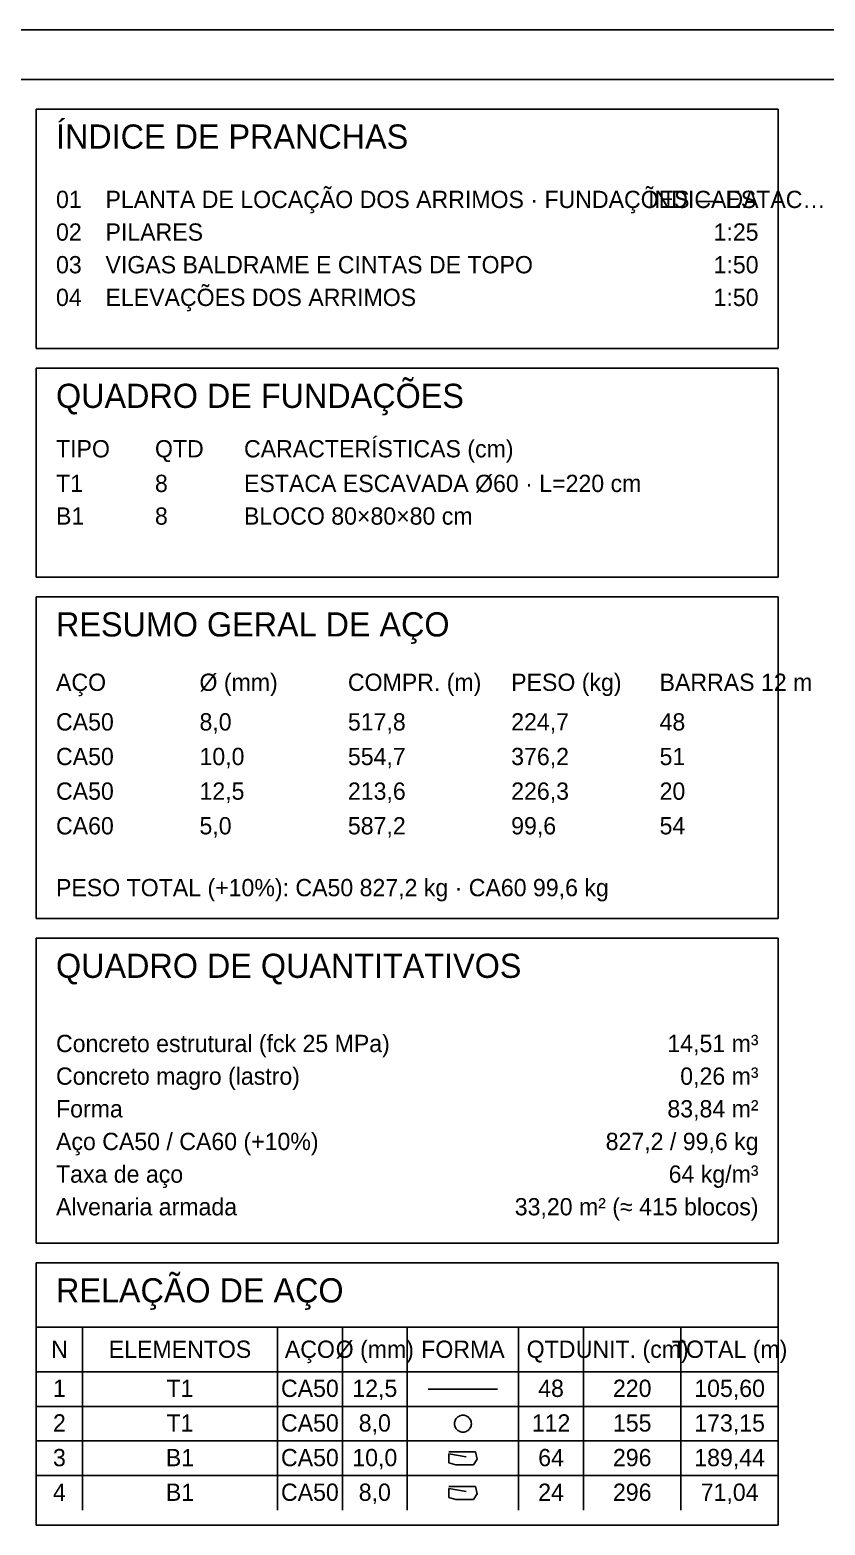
# Model space of a CAD drawing. Header units: millimetres. Extents: x 0 to 3648, y 0 to 594.
# Drawn here: x 489.7 to 650.5, y 291.8 to 594 of the extents above; entities that cross this region are included whole.
import ezdxf
from ezdxf.enums import TextEntityAlignment as Align

# ---------------------------------------------------------------- set-up
doc = ezdxf.new("R2010")
doc.units = ezdxf.units.MM
for name, color, linetype in [('ARMADURAS', 1, 'CONTINUOUS'), ('FORMAS', 7, 'CONTINUOUS'), ('MOLDURA', 7, 'CONTINUOUS'), ('SECUNDARIAS', 8, 'CONTINUOUS'), ('TEXTOS', 2, 'CONTINUOUS')]:
    doc.layers.add(name, color=color, linetype=linetype)

msp = doc.modelspace()

# ---------------------------------------------------------------- linework, layer by layer
at = {"layer": 'ARMADURAS'}
for p, q in [((570.25003, 319.30001), (572.00001, 319.30001)), ((572.00001, 319.30001), (573.75, 319.30001)), ((573.75, 319.30001), (575.49999, 319.30001)), ((575.49999, 319.30001), (577.24997, 319.30001)), ((577.24997, 319.30001), (579.00003, 319.30001)), ((579.00003, 319.30001), (580.75001, 319.30001)), ((580.75001, 319.30001), (582.5, 319.30001)), ((582.5, 319.30001), (584.24999, 319.30001)), ((575.55001, 312.3), (575.56453, 312.52189)), ((575.56453, 312.07811), (575.55001, 312.3)), ((575.56453, 312.52189), (575.60791, 312.73998)), ((575.60791, 311.86001), (575.56453, 312.07811)), ((575.60791, 312.73998), (575.6794, 312.95057)), ((575.6794, 311.64943), (575.60791, 311.86001)), ((575.6794, 312.95057), (575.77774, 313.15002)), ((575.77774, 311.45001), (575.6794, 311.64943)), ((575.77774, 313.15002), (575.90132, 313.3349)), ((575.90132, 311.26509), (575.77774, 311.45001)), ((575.90132, 313.3349), (576.04793, 313.50208)), ((576.04793, 313.50208), (576.21513, 313.64869)), ((576.21513, 313.64869), (576.39999, 313.77223)), ((576.39999, 313.77223), (576.59943, 313.87061)), ((576.59943, 313.87061), (576.81002, 313.94206)), ((576.81002, 313.94206), (577.02812, 313.98545)), ((577.02812, 313.98545), (577.24997, 314)), ((577.24997, 314), (577.47189, 313.98545)), ((577.47189, 313.98545), (577.68999, 313.94206)), ((577.68999, 313.94206), (577.90058, 313.87061)), ((577.90058, 313.87061), (578.10002, 313.77223)), ((578.10002, 313.77223), (578.28488, 313.64869)), ((578.28488, 313.64869), (578.45209, 313.50208)), ((578.45209, 313.50208), (578.5987, 313.3349)), ((578.5987, 313.3349), (578.72227, 313.15002)), ((578.72227, 311.45001), (578.5987, 311.26509)), ((578.72227, 313.15002), (578.82061, 312.95057)), ((578.82061, 311.64943), (578.72227, 311.45001)), ((578.82061, 312.95057), (578.8921, 312.73998)), ((578.8921, 311.86001), (578.82061, 311.64943)), ((578.8921, 312.73998), (578.93548, 312.52189)), ((578.93548, 312.07811), (578.8921, 311.86001)), ((578.93548, 312.52189), (578.95001, 312.3)), ((578.95001, 312.3), (578.93548, 312.07811)), ((576.04793, 311.09792), (575.90132, 311.26509)), ((576.21513, 310.95131), (576.04793, 311.09792)), ((576.39999, 310.82777), (576.21513, 310.95131)), ((576.59943, 310.72939), (576.39999, 310.82777)), ((576.81002, 310.65793), (576.59943, 310.72939)), ((577.02812, 310.61455), (576.81002, 310.65793)), ((577.24997, 310.6), (577.02812, 310.61455)), ((577.47189, 310.61455), (577.24997, 310.6)), ((577.68999, 310.65793), (577.47189, 310.61455)), ((577.90058, 310.72939), (577.68999, 310.65793)), ((578.10002, 310.82777), (577.90058, 310.72939)), ((578.28488, 310.95131), (578.10002, 310.82777)), ((578.45209, 311.09792), (578.28488, 310.95131)), ((578.5987, 311.26509), (578.45209, 311.09792)), ((574.39002, 306.6), (576.19541, 306.6)), ((574.39002, 304.40336), (574.39002, 306.20878)), ((574.39002, 306.20878), (577.91003, 305.6)), ((576.19541, 306.6), (578.00086, 306.6)), ((578.00086, 306.6), (579.80625, 306.6)), ((579.80625, 306.6), (580.10999, 305.09832)), ((575.79208, 304), (574.39002, 304.40336)), ((577.59747, 304), (575.79208, 304)), ((579.40292, 304), (577.59747, 304)), ((580.10999, 305.09832), (579.40292, 304)), ((574.39002, 299.59999), (576.19541, 299.59999)), ((574.39002, 297.40335), (574.39002, 299.20877)), ((574.39002, 299.20877), (577.91003, 298.59998)), ((576.19541, 299.59999), (578.00086, 299.59999)), ((578.00086, 299.59999), (579.80625, 299.59999)), ((579.80625, 299.59999), (580.10999, 298.09831)), ((575.79208, 296.99999), (574.39002, 297.40335)), ((577.59747, 296.99999), (575.79208, 296.99999)), ((579.40292, 296.99999), (577.59747, 296.99999)), ((580.10999, 298.09831), (579.40292, 296.99999))]:
    msp.add_line(p, q, dxfattribs=at)
at = {"layer": 'FORMAS'}
for p, q in [((491.00001, 578), (640.99997, 578)), ((491.00001, 529.6), (491.00001, 578)), ((640.99997, 578), (640.99997, 529.6)), ((640.99997, 529.6), (491.00001, 529.6)), ((491.00001, 525.6), (640.99997, 525.6)), ((491.00001, 483.4), (491.00001, 525.6)), ((640.99997, 525.6), (640.99997, 483.4)), ((640.99997, 483.4), (491.00001, 483.4)), ((491.00001, 479.4), (640.99997, 479.4)), ((491.00001, 414.4), (491.00001, 479.4)), ((640.99997, 479.4), (640.99997, 414.4)), ((640.99997, 414.4), (491.00001, 414.4)), ((491.00001, 410.40001), (640.99997, 410.40001)), ((491.00001, 348.79999), (491.00001, 410.40001)), ((640.99997, 410.40001), (640.99997, 348.79999)), ((640.99997, 348.79999), (491.00001, 348.79999)), ((491.00001, 344.8), (640.99997, 344.8)), ((491.00001, 291.80001), (491.00001, 344.8)), ((640.99997, 344.8), (640.99997, 291.80001)), ((640.99997, 291.80001), (491.00001, 291.80001))]:
    msp.add_line(p, q, dxfattribs=at)
at = {"layer": 'MOLDURA'}
for p, q in [((0, 594), (840.99997, 594)), ((20, 584), (830.99997, 584))]:
    msp.add_line(p, q, dxfattribs=at)
at = {"layer": 'SECUNDARIAS'}
for p, q in [((491.00001, 331.8), (640.99997, 331.8)), ((500.37501, 331.8), (500.37501, 294.8)), ((539.74997, 331.8), (539.74997, 294.8)), ((552.87497, 331.8), (552.87497, 294.8)), ((565.99997, 331.8), (565.99997, 294.8)), ((588.49997, 331.8), (588.49997, 294.8)), ((601.62497, 331.8), (601.62497, 294.8)), ((621.31247, 331.8), (621.31247, 294.8)), ((491.00001, 322.79999), (640.99997, 322.79999)), ((491.00001, 315.80001), (640.99997, 315.80001)), ((491.00001, 308.79999), (640.99997, 308.79999)), ((491.00001, 301.80001), (640.99997, 301.80001))]:
    msp.add_line(p, q, dxfattribs=at)

# ---------------------------------------------------------------- texts
at = {"layer": 'TEXTOS'}
for s, height, p in [('ÍNDICE DE PRANCHAS', 4.88827, (495, 570)), ('PLANTA DE LOCAÇÃO DOS ARRIMOS · FUNDAÇÕES — ESTAC…', 3.49162, (505, 558)), ('01', 3.49162, (495, 558)), ('02', 3.49162, (495, 551.4)), ('PILARES', 3.49162, (505, 551.4)), ('03', 3.49162, (495, 544.8)), ('VIGAS BALDRAME E CINTAS DE TOPO', 3.49162, (505, 544.8)), ('04', 3.49162, (495, 538.2)), ('ELEVAÇÕES DOS ARRIMOS', 3.49162, (505, 538.2)), ('QUADRO DE FUNDAÇÕES', 4.88827, (495, 517.6)), ('TIPO', 3.49162, (495, 507.6)), ('QTD', 3.49162, (515, 507.6)), ('CARACTERÍSTICAS (cm)', 3.49162, (532.99999, 507.6)), ('T1', 3.49162, (495, 500.6)), ('8', 3.49162, (515, 500.6)), ('ESTACA ESCAVADA Ø60 · L=220 cm', 3.49162, (532.99999, 500.6)), ('B1', 3.49162, (495, 494)), ('8', 3.49162, (515, 494)), ('BLOCO 80×80×80 cm', 3.49162, (532.99999, 494)), ('RESUMO GERAL DE AÇO', 4.88827, (495, 471.4)), ('AÇO', 3.49162, (495, 460.40001)), ('Ø (mm)', 3.49162, (523.99999, 460.40001)), ('COMPR. (m)', 3.49162, (554.00003, 460.40001)), ('PESO (kg)', 3.49162, (587.00001, 460.40001)), ('BARRAS 12 m', 3.49162, (617.00001, 460.40001)), ('CA50', 3.49162, (495, 452.4)), ('8,0', 3.49162, (523.99999, 452.4)), ('517,8', 3.49162, (554.00003, 452.4)), ('224,7', 3.49162, (587.00001, 452.4)), ('48', 3.49162, (617.00001, 452.4)), ('CA50', 3.49162, (495, 445.40001)), ('10,0', 3.49162, (523.99999, 445.40001)), ('554,7', 3.49162, (554.00003, 445.40001)), ('376,2', 3.49162, (587.00001, 445.40001)), ('51', 3.49162, (617.00001, 445.40001)), ('CA50', 3.49162, (495, 438.39999)), ('12,5', 3.49162, (523.99999, 438.39999)), ('213,6', 3.49162, (554.00003, 438.39999)), ('226,3', 3.49162, (587.00001, 438.39999)), ('20', 3.49162, (617.00001, 438.39999)), ('CA60', 3.49162, (495, 431.4)), ('5,0', 3.49162, (523.99999, 431.4)), ('587,2', 3.49162, (554.00003, 431.4)), ('99,6', 3.49162, (587.00001, 431.4)), ('54', 3.49162, (617.00001, 431.4)), ('PESO TOTAL (+10%): CA50 827,2 kg · CA60 99,6 kg', 3.49162, (495, 418.9)), ('QUADRO DE QUANTITATIVOS', 4.88827, (495, 402.4)), ('Concreto estrutural (fck 25 MPa)', 3.49162, (495, 387.4)), ('Concreto magro (lastro)', 3.49162, (495, 380.80001)), ('Forma', 3.49162, (495, 374.20001)), ('Aço CA50 / CA60 (+10%)', 3.49162, (495, 367.59999)), ('Taxa de aço', 3.49162, (495, 361)), ('Alvenaria armada', 3.49162, (495, 354.4)), ('RELAÇÃO DE AÇO', 4.88827, (495, 336.8))]:
    msp.add_text(s, height=height, dxfattribs=at).set_placement(p)
for s, p in [('INDICADA', (637.00001, 558)), ('1:25', (637.00001, 551.4)), ('1:50', (637.00001, 544.8)), ('1:50', (637.00001, 538.2)), ('14,51 m³', (637.00001, 387.4)), ('0,26 m³', (637.00001, 380.80001)), ('83,84 m²', (637.00001, 374.20001)), ('827,2 / 99,6 kg', (637.00001, 367.59999)), ('64 kg/m³', (637.00001, 361)), ('33,20 m² (≈ 415 blocos)', (637.00001, 354.4))]:
    msp.add_text(s, height=3.49162, dxfattribs=at).set_placement(p, align=Align.RIGHT)
for s, p in [('N', (495.68751, 325.6)), ('ELEMENTOS', (520.06251, 325.6)), ('AÇO', (546.31247, 325.6)), ('Ø (mm)', (559.43747, 325.6)), ('FORMA', (577.24997, 325.6)), ('QTD', (595.06247, 325.6)), ('UNIT. (cm)', (611.46872, 325.6)), ('TOTAL (m)', (631.15622, 325.6)), ('1', (495.68751, 317.70001)), ('T1', (520.06251, 317.70001)), ('CA50', (546.31247, 317.70001)), ('12,5', (559.43747, 317.70001)), ('48', (595.06247, 317.70001)), ('220', (611.46872, 317.70001)), ('105,60', (631.15622, 317.70001)), ('2', (495.68751, 310.7)), ('T1', (520.06251, 310.7)), ('CA50', (546.31247, 310.7)), ('8,0', (559.43747, 310.7)), ('112', (595.06247, 310.7)), ('155', (611.46872, 310.7)), ('173,15', (631.15622, 310.7)), ('3', (495.68751, 303.69999)), ('B1', (520.06251, 303.69999)), ('CA50', (546.31247, 303.69999)), ('10,0', (559.43747, 303.69999)), ('64', (595.06247, 303.69999)), ('296', (611.46872, 303.69999)), ('189,44', (631.15622, 303.69999)), ('4', (495.68751, 296.70001)), ('B1', (520.06251, 296.70001)), ('CA50', (546.31247, 296.70001)), ('8,0', (559.43747, 296.70001)), ('24', (595.06247, 296.70001)), ('296', (611.46872, 296.70001)), ('71,04', (631.15622, 296.70001))]:
    msp.add_text(s, height=3.49162, dxfattribs=at).set_placement(p, align=Align.CENTER)

doc.saveas('drawing.dxf')
